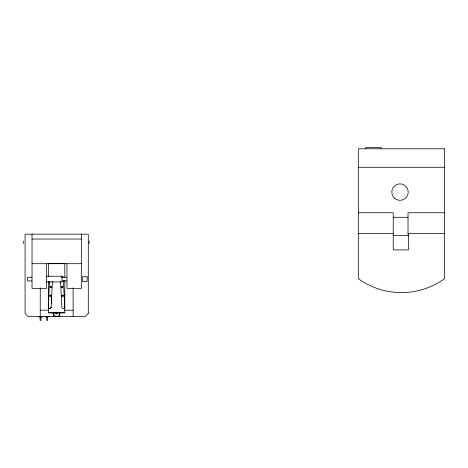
<?xml version="1.0" encoding="UTF-8"?>
<svg xmlns="http://www.w3.org/2000/svg" width="468" height="468" viewBox="0 0 468 468"><rect width="100%" height="100%" fill="white"/><g stroke="black" fill="none" stroke-linecap="round" stroke-linejoin="round"><path stroke-width="0.7" d="M52.434 281.332L51.129 307.172A1.439 1.439 0 0 1 49.62 308.535A1.439 1.439 0 0 1 48.257 307.026L49.561 281.174M61.77 287.03L61.811 287.364M51.17 287.288L50.813 286.65L50.456 287.288M61.77 287.054L62.168 286.726L62.566 287.054M62.525 287.364L62.566 287.03M62.934 295.987C63.32 294.986 61.565 295.448 62.373 296.133M62.525 287.346L61.811 287.346M62.373 296.115L62.934 295.963M50.608 296.057L50.509 295.285L50.047 295.905M51.018 287.416L50.608 287.416M50.608 296.039L50.199 296.039M56.792 313.665C57.897 312.443 55.224 313.162 56.792 313.665A1.053 1.053 0 0 0 57.593 312.881L64.8 312.817L64.8 280.221M61.764 277.033L63.198 276.957L61.764 277.126M358.307 167.281L444.6 167.281M358.307 212.77L393.231 212.77L393.231 249.894L408.435 249.894L408.435 233.456M444.6 212.77L408.026 212.77L408.026 235.445L393.231 235.445M393.231 217.292L408.026 217.292M358.307 233.456L393.231 233.456M408.026 233.456L444.6 233.456M32.029 239.043L81.338 239.043M32.029 263.7L81.338 263.7M46.414 276.231L62.028 276.231L62.028 281.958L46.414 281.958M32.029 277.237L27.507 277.237L27.507 280.946L32.029 280.946M62.028 277.237L66.825 277.237M62.028 280.946L66.825 280.946M48.467 281.625L49.906 281.625M40.248 310.185L48.684 310.185M64.356 310.185L73.125 310.185M48.362 281.654L48.362 312.817L64.8 312.8M48.362 312.817L55.563 312.881A1.053 1.053 0 0 0 56.306 313.624M38.493 316.76L42.594 316.76M45.068 316.76L49.169 316.76M39.721 317.169L41.365 317.169M46.297 317.169L47.941 317.169M63.379 280.537L64.724 307.107A1.439 1.439 0 0 1 63.361 308.611A1.439 1.439 0 0 1 61.852 307.254L60.547 281.408M381.133 148.777L381.133 147.543L365.929 147.543L365.929 148.777M89.148 241.149L89.148 243.612M81.338 234.164L81.338 288.358L66.959 288.358L66.959 263.7M73.125 287.773L73.125 316.35M64.8 277.325L64.8 263.542L48.362 263.542L48.362 276.6M59.769 313.267L59.769 316.35M53.604 313.267L53.604 316.35M51.345 295.226L51.345 303.814M51.129 307.172L51.129 307.078A1.439 1.439 0 0 1 49.62 308.441A1.439 1.439 0 0 1 48.257 306.932L48.257 307.026M47.531 317.169L47.531 320.457L46.706 320.457L46.706 317.169M46.414 263.7L46.414 288.358L32.029 288.358L32.029 234.164M40.956 317.169L40.956 320.457L40.131 320.457L40.131 317.169M40.248 287.773L40.248 316.35M23.4 241.149L23.4 243.612M59.664 312.466A3.083 3.083 0 0 1 56.687 316.35A3.083 3.083 0 0 1 53.709 312.466M88.282 313.373L85.451 316.35L27.922 316.35L25.085 313.373L25.085 234.164L88.282 234.164L88.282 313.373M444.6 148.777L358.307 148.777L358.307 278.659A73.728 73.728 0 0 0 444.6 278.659L444.6 148.777M87.095 276.717L82.573 276.717L82.573 281.473L87.095 281.473L87.095 276.717M394.67 198.333A8.219 8.219 0 0 0 408.096 193.6A8.219 8.219 0 0 0 397.285 184.339A8.219 8.219 0 0 0 394.67 198.333M61.788 287.656A0.643 0.643 0 0 0 62.806 287.212A0.643 0.643 0 0 0 61.911 286.551A0.643 0.643 0 0 0 61.788 287.656M62.197 296.297A0.643 0.643 0 0 0 63.215 295.852A0.643 0.643 0 0 0 62.32 295.191A0.643 0.643 0 0 0 62.197 296.297M50.415 287.586A0.643 0.643 0 0 0 51.451 287.176A0.643 0.643 0 0 0 50.579 286.486A0.643 0.643 0 0 0 50.415 287.586M50 296.203A0.643 0.643 0 0 0 51.035 295.794A0.643 0.643 0 0 0 50.164 295.103A0.643 0.643 0 0 0 50 296.203M56.283 313.771A0.643 0.643 0 0 0 57.324 313.361A0.643 0.643 0 0 0 56.447 312.665A0.643 0.643 0 0 0 56.283 313.771"/></g></svg>
